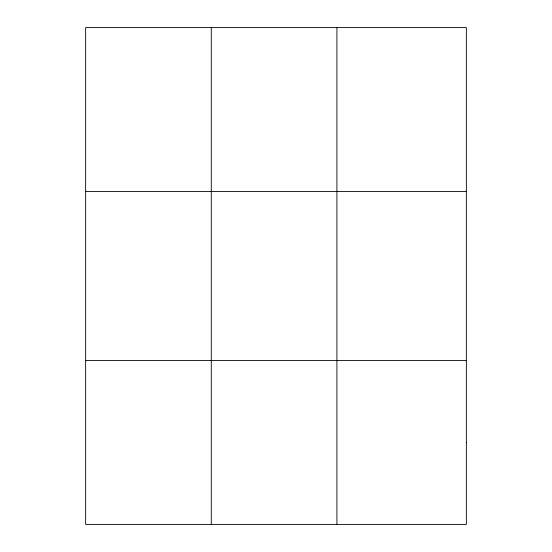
<?xml version="1.0" encoding="UTF-8"?>
<svg xmlns="http://www.w3.org/2000/svg" width="552" height="552" viewBox="0 0 552 552"><rect width="100%" height="100%" fill="white"/><g stroke="black" fill="none" stroke-linecap="round" stroke-linejoin="round"><path stroke-width="0.83" d="M211.278 524.4L211.278 27.6M336.913 524.4L336.913 27.6M85.643 191.544L466.357 191.544M85.643 360.456L466.357 360.456M466.357 442.428L466.357 524.4L85.643 524.4L85.643 27.6L466.357 27.6L466.357 442.428"/></g></svg>
